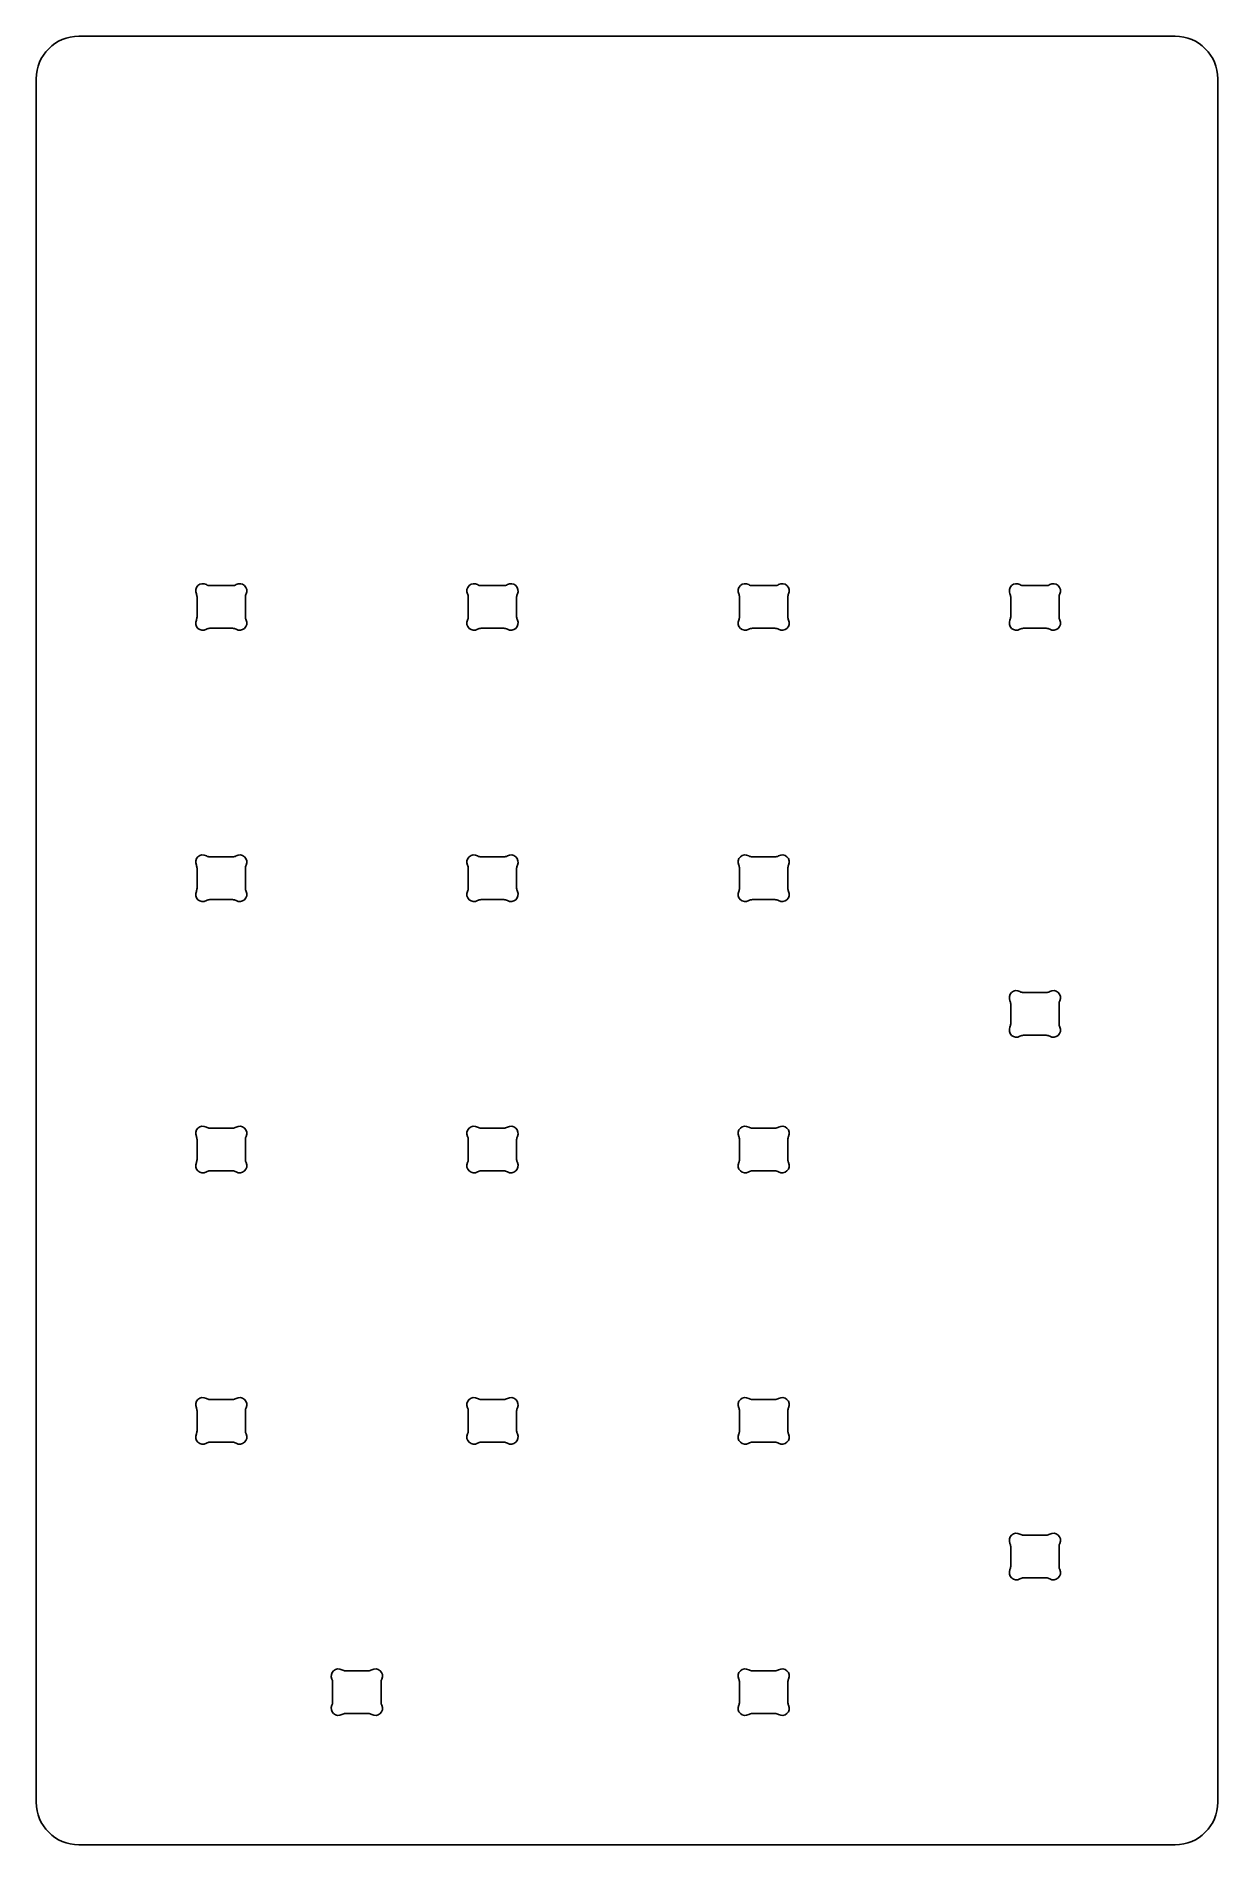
# Model space of a CAD drawing. Header units: millimetres. Extents: x 47 to 130, y -132 to -5.
import ezdxf

# ---------------------------------------------------------------- set-up
doc = ezdxf.new("R2010")
doc.units = ezdxf.units.MM
doc.layers.add('Edge.Cuts', color=254, linetype='CONTINUOUS', true_color=0xd0d2cd)

msp = doc.modelspace()

# ---------------------------------------------------------------- linework, layer by layer
at = {"layer": 'Edge.Cuts', "linetype": 'CONTINUOUS'}
for p, q in [((50, -5), (127, -5)), ((47, -129), (47, -8)), ((130, -8), (130, -129)), ((58.300001, -45.782841), (58.300001, -44.377157)), ((59.205548, -43.58), (60.794453, -43.58)), ((61.699999, -44.377157), (61.699999, -45.782841)), ((77.350001, -45.782841), (77.350001, -44.377157)), ((78.255548, -43.58), (79.844453, -43.58)), ((80.749999, -44.377157), (80.749999, -45.782841)), ((96.400001, -45.782841), (96.400001, -44.377157)), ((97.305548, -43.58), (98.894453, -43.58)), ((99.799999, -44.377157), (99.799999, -45.782841)), ((115.450001, -45.782841), (115.450001, -44.377157)), ((116.355548, -43.58), (117.944453, -43.58)), ((118.849999, -44.377157), (118.849999, -45.782841)), ((60.794452, -46.579999), (59.205548, -46.579999)), ((79.844452, -46.579999), (78.255548, -46.579999)), ((98.894452, -46.579999), (97.305548, -46.579999)), ((117.944452, -46.579999), (116.355548, -46.579999)), ((58.300001, -64.832841), (58.300001, -63.427157)), ((59.205548, -62.63), (60.794453, -62.63)), ((61.699999, -63.427157), (61.699999, -64.832841)), ((77.350001, -64.832841), (77.350001, -63.427157)), ((78.255548, -62.63), (79.844453, -62.63)), ((80.749999, -63.427157), (80.749999, -64.832841)), ((96.400001, -64.832841), (96.400001, -63.427157)), ((97.305548, -62.63), (98.894453, -62.63)), ((99.799999, -63.427157), (99.799999, -64.832841)), ((60.794452, -65.629999), (59.205548, -65.629999)), ((79.844452, -65.629999), (78.255548, -65.629999)), ((98.894452, -65.629999), (97.305548, -65.629999)), ((116.355548, -72.155), (117.944453, -72.155)), ((115.450001, -74.357841), (115.450001, -72.952157)), ((118.849999, -72.952157), (118.849999, -74.357841)), ((117.944452, -75.154999), (116.355548, -75.154999)), ((58.300001, -83.882841), (58.300001, -82.477157)), ((59.205548, -81.68), (60.794453, -81.68)), ((61.699999, -82.477157), (61.699999, -83.882841)), ((77.350001, -83.882841), (77.350001, -82.477157)), ((78.255548, -81.68), (79.844453, -81.68)), ((80.749999, -82.477157), (80.749999, -83.882841)), ((96.400001, -83.882841), (96.400001, -82.477157)), ((97.305548, -81.68), (98.894453, -81.68)), ((99.799999, -82.477157), (99.799999, -83.882841)), ((60.794452, -84.679999), (59.205548, -84.679999)), ((79.844452, -84.679999), (78.255548, -84.679999)), ((98.894452, -84.679999), (97.305548, -84.679999)), ((58.300001, -102.932841), (58.300001, -101.527157)), ((59.205548, -100.73), (60.794453, -100.73)), ((61.699999, -101.527157), (61.699999, -102.932841)), ((77.350001, -102.932841), (77.350001, -101.527157)), ((78.255548, -100.73), (79.844453, -100.73)), ((80.749999, -101.527157), (80.749999, -102.932841)), ((96.400001, -102.932841), (96.400001, -101.527157)), ((97.305548, -100.73), (98.894453, -100.73)), ((99.799999, -101.527157), (99.799999, -102.932841)), ((60.794452, -103.729999), (59.205548, -103.729999)), ((79.844452, -103.729999), (78.255548, -103.729999)), ((98.894452, -103.729999), (97.305548, -103.729999)), ((116.355548, -110.255), (117.944453, -110.255)), ((115.450001, -112.457841), (115.450001, -111.052157)), ((118.849999, -111.052157), (118.849999, -112.457841)), ((117.944452, -113.254999), (116.355548, -113.254999)), ((67.825001, -121.982841), (67.825001, -120.577157)), ((68.730548, -119.78), (70.319453, -119.78)), ((71.224999, -120.577157), (71.224999, -121.982841)), ((96.400001, -121.982841), (96.400001, -120.577157)), ((97.305548, -119.78), (98.894453, -119.78)), ((99.799999, -120.577157), (99.799999, -121.982841)), ((70.319452, -122.779999), (68.730548, -122.779999)), ((98.894452, -122.779999), (97.305548, -122.779999)), ((127, -132), (50, -132))]:
    msp.add_line(p, q, dxfattribs=at)
at = {"layer": 'Edge.Cuts'}
for centre, radius, start, end in [((50, -8), 3, 90, 180), ((127, -8), 3, 0, 90), ((58.70103, -43.9434), 0.499999, -300.2993953, -154.29367517), ((57.8, -44.3771), 0.499976, -0.00653171, 25.70023661), ((59.20555, -43.07999), 0.500009, -120.29901505, -90.00034377), ((60.79445, -43.079991), 0.500009, -89.99965623, -59.70098495), ((61.298969, -43.943402), 0.5, -25.70606862, 120.29923855), ((62.199989, -44.377155), 0.49999, -205.70646243, -179.99988541), ((77.75103, -43.9434), 0.499999, -300.2993953, -154.29367517), ((76.85, -44.3771), 0.499976, -0.00653171, 25.70023661), ((78.25555, -43.07999), 0.500009, -120.29901505, -90.00034377), ((79.84445, -43.079991), 0.500009, -89.99965623, -59.70098495), ((80.348969, -43.943402), 0.5, -25.70606862, 120.29923855), ((81.249989, -44.377155), 0.49999, -205.70646243, -179.99988541), ((96.80103, -43.9434), 0.499999, -300.2993953, -154.29367517), ((95.9, -44.3771), 0.499976, -0.00653171, 25.70023661), ((97.30555, -43.07999), 0.500009, -120.29901505, -90.00034377), ((98.89445, -43.079991), 0.500009, -89.99965623, -59.70098495), ((99.398969, -43.943402), 0.5, -25.70606862, 120.29923855), ((100.299989, -44.377155), 0.49999, -205.70646243, -179.99988541), ((115.85103, -43.9434), 0.499999, -300.2993953, -154.29367517), ((114.95, -44.3771), 0.499976, -0.00653171, 25.70023661), ((116.35555, -43.07999), 0.500009, -120.29901505, -90.00034377), ((117.94445, -43.079991), 0.500009, -89.99965623, -59.70098495), ((118.448969, -43.943402), 0.5, -25.70606862, 120.29923855), ((119.349989, -44.377155), 0.49999, -205.70646243, -179.99988541), ((58.70103, -46.2166), 0.499996, -205.70653133, -59.70037344), ((57.79964, -45.78276), 0.500361, -25.69659863, -0.00938973), ((59.20555, -47.08001), 0.50001, 90.00022918, 120.29880049), ((60.79445, -47.080008), 0.500009, 59.70098495, 89.99977082), ((61.29897, -46.216598), 0.5, -120.2993953, 25.70642808), ((62.199989, -45.782843), 0.49999, -180.00022919, -154.29353757), ((77.75103, -46.2166), 0.499996, -205.70653133, -59.70037344), ((76.84964, -45.78276), 0.500361, -25.69659863, -0.00938973), ((78.25555, -47.08001), 0.50001, 90.00022918, 120.29880049), ((79.84445, -47.080008), 0.500009, 59.70098495, 89.99977082), ((80.34897, -46.216598), 0.5, -120.2993953, 25.70642808), ((81.249989, -45.782843), 0.49999, -180.00022919, -154.29353757), ((96.80103, -46.2166), 0.499996, -205.70653133, -59.70037344), ((95.89964, -45.78276), 0.500361, -25.69659863, -0.00938973), ((97.30555, -47.08001), 0.50001, 90.00022918, 120.29880049), ((98.89445, -47.080008), 0.500009, 59.70098495, 89.99977082), ((99.39897, -46.216598), 0.5, -120.2993953, 25.70642808), ((100.299989, -45.782843), 0.49999, -180.00022919, -154.29353757), ((115.85103, -46.2166), 0.499996, -205.70653133, -59.70037344), ((114.94964, -45.78276), 0.500361, -25.69659863, -0.00938973), ((116.35555, -47.08001), 0.50001, 90.00022918, 120.29880049), ((117.94445, -47.080008), 0.500009, 59.70098495, 89.99977082), ((118.44897, -46.216598), 0.5, -120.2993953, 25.70642808), ((119.349989, -45.782843), 0.49999, -180.00022919, -154.29353757), ((58.70103, -62.9934), 0.499999, -300.2993953, -154.29367517), ((57.8, -63.4271), 0.499976, -0.00653171, 25.70023661), ((59.20555, -62.12999), 0.500009, -120.29901505, -90.00034377), ((60.79445, -62.129991), 0.500009, -89.99965623, -59.70098495), ((61.298969, -62.993402), 0.5, -25.70606862, 120.29923855), ((62.199989, -63.427155), 0.49999, -205.70646243, -179.99988541), ((77.75103, -62.9934), 0.499999, -300.2993953, -154.29367517), ((76.85, -63.4271), 0.499976, -0.00653171, 25.70023661), ((78.25555, -62.12999), 0.500009, -120.29901505, -90.00034377), ((79.84445, -62.129991), 0.500009, -89.99965623, -59.70098495), ((80.348969, -62.993402), 0.5, -25.70606862, 120.29923855), ((81.249989, -63.427155), 0.49999, -205.70646243, -179.99988541), ((96.80103, -62.9934), 0.499999, -300.2993953, -154.29367517), ((95.9, -63.4271), 0.499976, -0.00653171, 25.70023661), ((97.30555, -62.12999), 0.500009, -120.29901505, -90.00034377), ((98.89445, -62.129991), 0.500009, -89.99965623, -59.70098495), ((99.398969, -62.993402), 0.5, -25.70606862, 120.29923855), ((100.299989, -63.427155), 0.49999, -205.70646243, -179.99988541), ((58.70103, -65.2666), 0.499996, -205.70653133, -59.70037344), ((57.79964, -64.83276), 0.500361, -25.69659863, -0.00938973), ((59.20555, -66.13001), 0.50001, 90.00022918, 120.29880049), ((60.79445, -66.130008), 0.500009, 59.70098495, 89.99977082), ((61.29897, -65.266598), 0.5, -120.2993953, 25.70642808), ((62.199989, -64.832843), 0.49999, -180.00022919, -154.29353757), ((77.75103, -65.2666), 0.499996, -205.70653133, -59.70037344), ((76.84964, -64.83276), 0.500361, -25.69659863, -0.00938973), ((78.25555, -66.13001), 0.50001, 90.00022918, 120.29880049), ((79.84445, -66.130008), 0.500009, 59.70098495, 89.99977082), ((80.34897, -65.266598), 0.5, -120.2993953, 25.70642808), ((81.249989, -64.832843), 0.49999, -180.00022919, -154.29353757), ((96.80103, -65.2666), 0.499996, -205.70653133, -59.70037344), ((95.89964, -64.83276), 0.500361, -25.69659863, -0.00938973), ((97.30555, -66.13001), 0.50001, 90.00022918, 120.29880049), ((98.89445, -66.130008), 0.500009, 59.70098495, 89.99977082), ((99.39897, -65.266598), 0.5, -120.2993953, 25.70642808), ((100.299989, -64.832843), 0.49999, -180.00022919, -154.29353757), ((115.85103, -72.5184), 0.499999, -300.2993953, -154.29367517), ((116.35555, -71.65499), 0.500009, -120.29901505, -90.00034377), ((117.94445, -71.654991), 0.500009, -89.99965623, -59.70098495), ((118.448969, -72.518402), 0.5, -25.70606862, 120.29923855), ((114.95, -72.9521), 0.499976, -0.00653171, 25.70023661), ((119.349989, -72.952155), 0.49999, -205.70646243, -179.99988541), ((115.85103, -74.7916), 0.499996, -205.70653133, -59.70037344), ((114.94964, -74.35776), 0.500361, -25.69659863, -0.00938973), ((118.44897, -74.791598), 0.5, -120.2993953, 25.70642808), ((119.349989, -74.357843), 0.49999, -180.00022919, -154.29353757), ((116.35555, -75.65501), 0.50001, 90.00022918, 120.29880049), ((117.94445, -75.655008), 0.500009, 59.70098495, 89.99977082), ((58.70103, -82.0434), 0.499999, -300.2993953, -154.29367517), ((57.8, -82.4771), 0.499976, -0.00653171, 25.70023661), ((59.20555, -81.17999), 0.500009, -120.29901505, -90.00034377), ((60.79445, -81.179991), 0.500009, -89.99965623, -59.70098495), ((61.298969, -82.043402), 0.5, -25.70606862, 120.29923855), ((62.199989, -82.477155), 0.49999, -205.70646243, -179.99988541), ((77.75103, -82.0434), 0.499999, -300.2993953, -154.29367517), ((76.85, -82.4771), 0.499976, -0.00653171, 25.70023661), ((78.25555, -81.17999), 0.500009, -120.29901505, -90.00034377), ((79.84445, -81.179991), 0.500009, -89.99965623, -59.70098495), ((80.348969, -82.043402), 0.5, -25.70606862, 120.29923855), ((81.249989, -82.477155), 0.49999, -205.70646243, -179.99988541), ((96.80103, -82.0434), 0.499999, -300.2993953, -154.29367517), ((95.9, -82.4771), 0.499976, -0.00653171, 25.70023661), ((97.30555, -81.17999), 0.500009, -120.29901505, -90.00034377), ((98.89445, -81.179991), 0.500009, -89.99965623, -59.70098495), ((99.398969, -82.043402), 0.5, -25.70606862, 120.29923855), ((100.299989, -82.477155), 0.49999, -205.70646243, -179.99988541), ((58.70103, -84.3166), 0.499996, -205.70653133, -59.70037344), ((57.79964, -83.88276), 0.500361, -25.69659863, -0.00938973), ((59.20555, -85.18001), 0.50001, 90.00022918, 120.29880049), ((60.79445, -85.180008), 0.500009, 59.70098495, 89.99977082), ((61.29897, -84.316598), 0.5, -120.2993953, 25.70642808), ((62.199989, -83.882843), 0.49999, -180.00022919, -154.29353757), ((77.75103, -84.3166), 0.499996, -205.70653133, -59.70037344), ((76.84964, -83.88276), 0.500361, -25.69659863, -0.00938973), ((78.25555, -85.18001), 0.50001, 90.00022918, 120.29880049), ((79.84445, -85.180008), 0.500009, 59.70098495, 89.99977082), ((80.34897, -84.316598), 0.5, -120.2993953, 25.70642808), ((81.249989, -83.882843), 0.49999, -180.00022919, -154.29353757), ((96.80103, -84.3166), 0.499996, -205.70653133, -59.70037344), ((95.89964, -83.88276), 0.500361, -25.69659863, -0.00938973), ((97.30555, -85.18001), 0.50001, 90.00022918, 120.29880049), ((98.89445, -85.180008), 0.500009, 59.70098495, 89.99977082), ((99.39897, -84.316598), 0.5, -120.2993953, 25.70642808), ((100.299989, -83.882843), 0.49999, -180.00022919, -154.29353757), ((58.70103, -101.0934), 0.499999, -300.2993953, -154.29367517), ((57.8, -101.5271), 0.499976, -0.00653171, 25.70023661), ((59.20555, -100.22999), 0.500009, -120.29901505, -90.00034377), ((60.79445, -100.229991), 0.500009, -89.99965623, -59.70098495), ((61.298969, -101.093402), 0.5, -25.70606862, 120.29923855), ((62.199989, -101.527155), 0.49999, -205.70646243, -179.99988541), ((77.75103, -101.0934), 0.499999, -300.2993953, -154.29367517), ((76.85, -101.5271), 0.499976, -0.00653171, 25.70023661), ((78.25555, -100.22999), 0.500009, -120.29901505, -90.00034377), ((79.84445, -100.229991), 0.500009, -89.99965623, -59.70098495), ((80.348969, -101.093402), 0.5, -25.70606862, 120.29923855), ((81.249989, -101.527155), 0.49999, -205.70646243, -179.99988541), ((96.80103, -101.0934), 0.499999, -300.2993953, -154.29367517), ((95.9, -101.5271), 0.499976, -0.00653171, 25.70023661), ((97.30555, -100.22999), 0.500009, -120.29901505, -90.00034377), ((98.89445, -100.229991), 0.500009, -89.99965623, -59.70098495), ((99.398969, -101.093402), 0.5, -25.70606862, 120.29923855), ((100.299989, -101.527155), 0.49999, -205.70646243, -179.99988541), ((58.70103, -103.3666), 0.499996, -205.70653133, -59.70037344), ((57.79964, -102.93276), 0.500361, -25.69659863, -0.00938973), ((59.20555, -104.23001), 0.50001, 90.00022918, 120.29880049), ((60.79445, -104.230008), 0.500009, 59.70098495, 89.99977082), ((61.29897, -103.366598), 0.5, -120.2993953, 25.70642808), ((62.199989, -102.932843), 0.49999, -180.00022919, -154.29353757), ((77.75103, -103.3666), 0.499996, -205.70653133, -59.70037344), ((76.84964, -102.93276), 0.500361, -25.69659863, -0.00938973), ((78.25555, -104.23001), 0.50001, 90.00022918, 120.29880049), ((79.84445, -104.230008), 0.500009, 59.70098495, 89.99977082), ((80.34897, -103.366598), 0.5, -120.2993953, 25.70642808), ((81.249989, -102.932843), 0.49999, -180.00022919, -154.29353757), ((96.80103, -103.3666), 0.499996, -205.70653133, -59.70037344), ((95.89964, -102.93276), 0.500361, -25.69659863, -0.00938973), ((97.30555, -104.23001), 0.50001, 90.00022918, 120.29880049), ((98.89445, -104.230008), 0.500009, 59.70098495, 89.99977082), ((99.39897, -103.366598), 0.5, -120.2993953, 25.70642808), ((100.299989, -102.932843), 0.49999, -180.00022919, -154.29353757), ((115.85103, -110.6184), 0.499999, -300.2993953, -154.29367517), ((116.35555, -109.75499), 0.500009, -120.29901505, -90.00034377), ((117.94445, -109.754991), 0.500009, -89.99965623, -59.70098495), ((118.448969, -110.618402), 0.5, -25.70606862, 120.29923855), ((114.95, -111.0521), 0.499976, -0.00653171, 25.70023661), ((119.349989, -111.052155), 0.49999, -205.70646243, -179.99988541), ((115.85103, -112.8916), 0.499996, -205.70653133, -59.70037344), ((114.94964, -112.45776), 0.500361, -25.69659863, -0.00938973), ((118.44897, -112.891598), 0.5, -120.2993953, 25.70642808), ((119.349989, -112.457843), 0.49999, -180.00022919, -154.29353757), ((116.35555, -113.75501), 0.50001, 90.00022918, 120.29880049), ((117.94445, -113.755008), 0.500009, 59.70098495, 89.99977082), ((68.22603, -120.1434), 0.499999, -300.2993953, -154.29367517), ((67.325, -120.5771), 0.499976, -0.00653171, 25.70023661), ((68.73055, -119.27999), 0.500009, -120.29901505, -90.00034377), ((70.31945, -119.279991), 0.500009, -89.99965623, -59.70098495), ((70.823969, -120.143402), 0.5, -25.70606862, 120.29923855), ((71.724989, -120.577155), 0.49999, -205.70646243, -179.99988541), ((96.80103, -120.1434), 0.499999, -300.2993953, -154.29367517), ((95.9, -120.5771), 0.499976, -0.00653171, 25.70023661), ((97.30555, -119.27999), 0.500009, -120.29901505, -90.00034377), ((98.89445, -119.279991), 0.500009, -89.99965623, -59.70098495), ((99.398969, -120.143402), 0.5, -25.70606862, 120.29923855), ((100.299989, -120.577155), 0.49999, -205.70646243, -179.99988541), ((68.22603, -122.4166), 0.499996, -205.70653133, -59.70037344), ((67.32464, -121.98276), 0.500361, -25.69659863, -0.00938973), ((68.73055, -123.28001), 0.50001, 90.00022918, 120.29880049), ((70.31945, -123.280008), 0.500009, 59.70098495, 89.99977082), ((70.82397, -122.416598), 0.5, -120.2993953, 25.70642808), ((71.724989, -121.982843), 0.49999, -180.00022919, -154.29353757), ((96.80103, -122.4166), 0.499996, -205.70653133, -59.70037344), ((95.89964, -121.98276), 0.500361, -25.69659863, -0.00938973), ((97.30555, -123.28001), 0.50001, 90.00022918, 120.29880049), ((98.89445, -123.280008), 0.500009, 59.70098495, 89.99977082), ((99.39897, -122.416598), 0.5, -120.2993953, 25.70642808), ((100.299989, -121.982843), 0.49999, -180.00022919, -154.29353757), ((50, -129), 3, -180, -90), ((127, -129), 3, -90, 0)]:
    msp.add_arc(centre, radius, start, end, dxfattribs=at)

doc.saveas('drawing.dxf')
